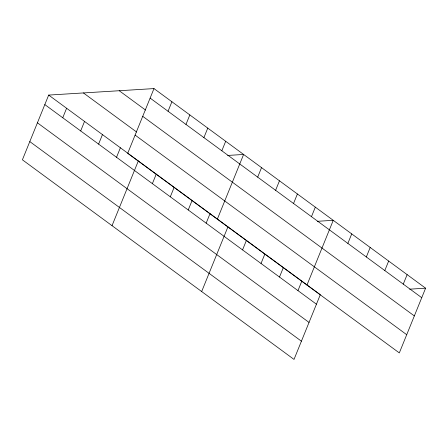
<?xml version="1.0" encoding="UTF-8"?>
<svg xmlns="http://www.w3.org/2000/svg" width="448" height="448" viewBox="0 0 448 448"><rect width="100%" height="100%" fill="white"/><g stroke="black" fill="none" stroke-linecap="round" stroke-linejoin="round"><path stroke-width="0.67" d="M153.983 88.586L127.702 153.311L399.319 352.918L425.6 288.193L153.983 88.586L48.681 95.082L22.4 159.807L294.017 359.414L320.298 294.689L264.886 253.971L261.027 263.48M62.748 117.768L66.606 108.259M80.674 130.939L84.532 121.43M98.599 144.116L102.463 134.607M116.525 157.287L120.389 147.778M112.034 225.674L138.314 160.955M168.05 111.272L171.909 101.763M152.382 183.635L156.24 174.126M185.976 124.443L189.834 114.934M170.307 196.812L174.166 187.303M203.902 137.62L207.766 128.111M188.233 209.983L192.097 200.474M221.827 150.791L225.691 141.282M206.158 223.16L210.022 213.651M217.336 219.178L243.617 154.459L227.634 155.445M201.667 291.547L227.948 226.822M257.684 177.139L261.542 167.63M242.558 249.906L246.417 240.397M275.61 190.316L279.468 180.807M293.535 203.487L297.399 193.978M279.496 277.049L283.36 267.546M311.461 216.664L315.325 207.155M297.965 290.623L301.829 281.12M306.97 285.051L333.25 220.326L317.268 221.312M347.861 243.41L351.719 233.901M366.33 256.984L370.188 247.475M384.798 270.553L388.662 261.05M403.267 284.127L407.131 274.624M409.618 289.178L425.6 288.193M150.125 98.095L421.742 297.702M119.235 90.731L145.561 110.079M142.722 116.318L414.338 315.924M83.429 92.943L136.651 132.054M135.1 135.089L406.717 334.695M48.681 95.082L264.326 253.562M44.822 104.591L316.439 304.198M37.419 122.814L309.036 322.42M29.798 141.585L301.414 341.191"/></g></svg>
